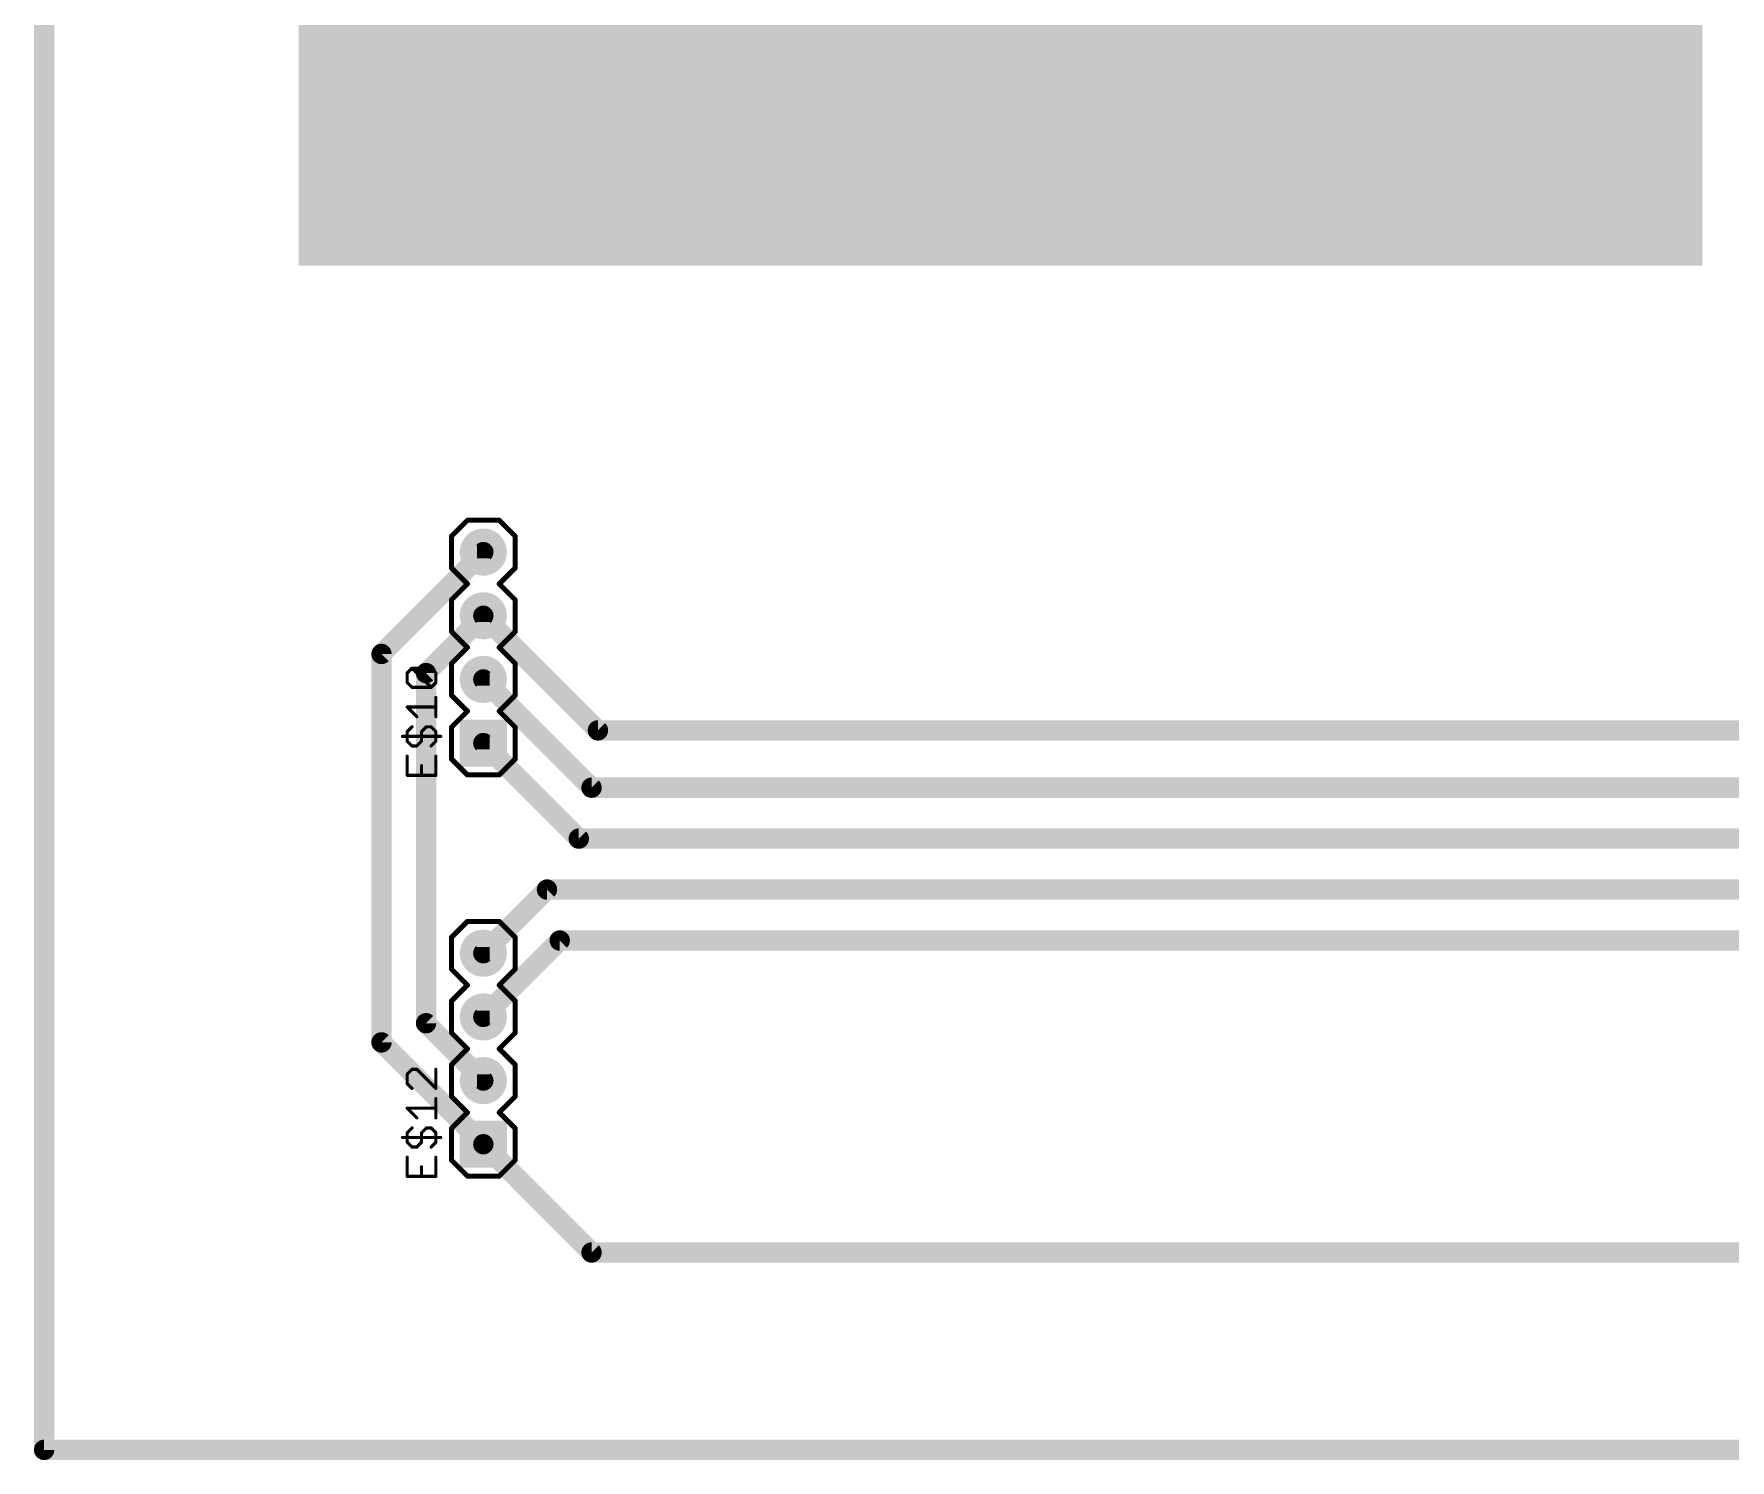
# Model space of a CAD drawing. Extents: x -209 to 66, y -44 to 97.
# Drawn here: x -209.2 to -141.5, y -44.1 to 12.8 of the extents above; entities that cross this region are included whole.
import ezdxf

# ---------------------------------------------------------------- set-up
doc = ezdxf.new("R2010")
doc.units = 0
for name, color, linetype in [('1', 22, 'CONTINUOUS'), ('17', 82, 'CONTINUOUS'), ('20', 7, 'CONTINUOUS'), ('21', 253, 'CONTINUOUS'), ('23', 7, 'CONTINUOUS'), ('25', 253, 'CONTINUOUS'), ('51', 253, 'CONTINUOUS')]:
    doc.layers.add(name, color=color, linetype=linetype)

# ---------------------------------------------------------------- blocks, each defined once
blk = doc.blocks.new('RECT')
blk.add_solid([(-0.5, -0.5), (0.5, -0.5), (-0.5, 0.5), (0.5, 0.5)])
blk = doc.blocks.new('SQUAREP')
blk.add_solid([(-0.5, -0.5), (0.5, -0.5), (-0.5, 0.5), (0.5, 0.5)])
blk = doc.blocks.new('ROUNDP')
at = {"const_width": 0.5}
blk.add_lwpolyline([(0, -0.25, 1), (0, 0.25, 1), (0, -0.25)], format="xyb", dxfattribs=at)

msp = doc.modelspace()

# ---------------------------------------------------------------- linework, layer by layer
at = {"layer": '1'}
for points, const_width in [([(-191.262, -7.874), (-191.008, -7.874)], 1.27), ([(-191.262, -7.874), (-195.326, -11.938)], 0.8128), ([(-191.262, -10.414), (-193.548, -12.7)], 0.8128), ([(-191.262, -10.414), (-191.008, -10.414)], 1.27), ([(-186.69, -14.986), (-191.262, -10.414)], 0.8128), ([(-195.326, -11.938), (-195.326, -27.432)], 0.8128), ([(-193.548, -12.7), (-193.548, -26.67)], 0.8128), ([(-191.262, -12.954), (-191.008, -12.954)], 1.27), ([(-186.944, -17.272), (-191.262, -12.954)], 0.8128), ([(-191.262, -15.494), (-191.008, -15.494)], 1.27), ([(-136.906, -14.986), (-186.69, -14.986)], 0.8128), ([(-187.452, -19.304), (-191.262, -15.494)], 0.8128), ([(-101.092, -17.272), (-186.944, -17.272)], 0.8128), ([(-100.584, -19.304), (-187.452, -19.304)], 0.8128), ([(-188.722, -21.336), (-191.262, -23.876)], 0.8128), ([(-100.076, -21.336), (-188.722, -21.336)], 0.8128), ([(-188.214, -23.368), (-191.262, -26.416)], 0.8128), ([(-99.568, -23.368), (-188.214, -23.368)], 0.8128), ([(-191.262, -23.876), (-191.008, -23.876)], 1.27), ([(-193.548, -26.67), (-191.262, -28.956)], 0.8128), ([(-191.262, -26.416), (-191.008, -26.416)], 1.27), ([(-195.326, -27.432), (-191.262, -31.496)], 0.8128), ([(-191.262, -28.956), (-191.008, -28.956)], 1.27), ([(-191.262, -31.496), (-191.008, -31.496)], 1.27), ([(-186.944, -35.814), (-191.262, -31.496)], 0.8128), ([(-5.842, -35.814), (-186.944, -35.814)], 0.8128)]:
    msp.add_lwpolyline(points, dxfattribs=dict(at, const_width=const_width))
for points, const_width in [([(-191.262, -7.5565, 1), (-191.262, -8.1915)], 0.635), ([(-191.008, -8.1915, 1), (-191.008, -7.5565)], 0.635), ([(-191.1183, -8.0177, 1), (-191.4057, -7.7303)], 0.4064), ([(-191.262, -10.0965, 1), (-191.262, -10.7315)], 0.635), ([(-191.1183, -10.2703, 1), (-191.4057, -10.5577)], 0.4064), ([(-191.1183, -10.5577, 1), (-191.4057, -10.2703)], 0.4064), ([(-191.008, -10.7315, 1), (-191.008, -10.0965)], 0.635), ([(-195.1228, -11.938, 1), (-195.5292, -11.938)], 0.4064), ([(-195.4697, -11.7943, 1), (-195.1823, -12.0817)], 0.4064), ([(-193.3448, -12.7, 1), (-193.7512, -12.7)], 0.4064), ([(-193.6917, -12.5563, 1), (-193.4043, -12.8437)], 0.4064), ([(-191.262, -12.6365, 1), (-191.262, -13.2715)], 0.635), ([(-191.1183, -12.8103, 1), (-191.4057, -13.0977)], 0.4064), ([(-191.008, -13.2715, 1), (-191.008, -12.6365)], 0.635), ([(-191.262, -15.1765, 1), (-191.262, -15.8115)], 0.635), ([(-191.008, -15.8115, 1), (-191.008, -15.1765)], 0.635), ([(-186.69, -14.7828, 1), (-186.69, -15.1892)], 0.4064), ([(-186.8337, -15.1297, 1), (-186.5463, -14.8423)], 0.4064), ([(-191.1183, -15.3503, 1), (-191.4057, -15.6377)], 0.4064), ([(-186.944, -17.0688, 1), (-186.944, -17.4752)], 0.4064), ([(-187.0877, -17.4157, 1), (-186.8003, -17.1283)], 0.4064), ([(-187.452, -19.1008, 1), (-187.452, -19.5072)], 0.4064), ([(-187.5957, -19.4477, 1), (-187.3083, -19.1603)], 0.4064), ([(-188.722, -21.1328, 1), (-188.722, -21.5392)], 0.4064), ([(-188.5783, -21.4797, 1), (-188.8657, -21.1923)], 0.4064), ([(-188.214, -23.1648, 1), (-188.214, -23.5712)], 0.4064), ([(-188.0703, -23.5117, 1), (-188.3577, -23.2243)], 0.4064), ([(-191.262, -23.5585, 1), (-191.262, -24.1935)], 0.635), ([(-191.4057, -23.7323, 1), (-191.1183, -24.0197)], 0.4064), ([(-191.008, -24.1935, 1), (-191.008, -23.5585)], 0.635), ([(-193.4043, -26.5263, 1), (-193.6917, -26.8137)], 0.4064), ([(-191.262, -26.0985, 1), (-191.262, -26.7335)], 0.635), ([(-191.4057, -26.2723, 1), (-191.1183, -26.5597)], 0.4064), ([(-191.008, -26.7335, 1), (-191.008, -26.0985)], 0.635), ([(-195.1823, -27.2883, 1), (-195.4697, -27.5757)], 0.4064), ([(-193.7512, -26.67, 1), (-193.3448, -26.67)], 0.4064), ([(-195.5292, -27.432, 1), (-195.1228, -27.432)], 0.4064), ([(-191.262, -28.6385, 1), (-191.262, -29.2735)], 0.635), ([(-191.008, -29.2735, 1), (-191.008, -28.6385)], 0.635), ([(-191.4057, -29.0997, 1), (-191.1183, -28.8123)], 0.4064), ([(-191.262, -31.1785, 1), (-191.262, -31.8135)], 0.635), ([(-191.1183, -31.3523, 1), (-191.4057, -31.6397)], 0.4064), ([(-191.008, -31.8135, 1), (-191.008, -31.1785)], 0.635), ([(-191.4057, -31.6397, 1), (-191.1183, -31.3523)], 0.4064), ([(-186.944, -35.6108, 1), (-186.944, -36.0172)], 0.4064), ([(-187.0877, -35.9577, 1), (-186.8003, -35.6703)], 0.4064)]:
    msp.add_lwpolyline(points, format="xyb", dxfattribs=dict(at, const_width=const_width))
at = {"layer": '20', "const_width": 0.8128}
for points in [[(-208.788, -43.688), (-208.788, 96.266)], [(66.04, -43.688), (-208.788, -43.688)]]:
    msp.add_lwpolyline(points, dxfattribs=at)
at = {"layer": '20', "const_width": 0.4064}
for points in [[(-208.788, -43.4848, 1), (-208.788, -43.8912)], [(-208.9912, -43.688, 1), (-208.5848, -43.688)]]:
    msp.add_lwpolyline(points, format="xyb", dxfattribs=at)
at = {"layer": '21', "const_width": 0.2032}
for points in [[(-192.532, -7.239), (-191.897, -6.604)], [(-191.897, -6.604), (-190.627, -6.604)], [(-190.627, -6.604), (-189.992, -7.239)], [(-192.532, -8.509), (-192.532, -7.239)], [(-189.992, -7.239), (-189.992, -8.509)], [(-192.532, -8.509), (-191.897, -9.144)], [(-190.627, -9.144), (-189.992, -8.509)], [(-192.532, -9.779), (-191.897, -9.144)], [(-190.627, -9.144), (-189.992, -9.779)], [(-192.532, -11.049), (-192.532, -9.779)], [(-189.992, -9.779), (-189.992, -11.049)], [(-191.897, -11.684), (-192.532, -11.049)], [(-189.992, -11.049), (-190.627, -11.684)], [(-192.532, -12.319), (-191.897, -11.684)], [(-190.627, -11.684), (-189.992, -12.319)], [(-192.532, -13.589), (-192.532, -12.319)], [(-189.992, -12.319), (-189.992, -13.589)], [(-191.897, -14.224), (-192.532, -13.589)], [(-189.992, -13.589), (-190.627, -14.224)], [(-192.532, -14.859), (-191.897, -14.224)], [(-190.627, -14.224), (-189.992, -14.859)], [(-192.532, -16.129), (-192.532, -14.859)], [(-189.992, -14.859), (-189.992, -16.129)], [(-192.532, -16.129), (-191.897, -16.764)], [(-190.627, -16.764), (-189.992, -16.129)], [(-191.897, -16.764), (-190.627, -16.764)], [(-192.532, -23.241), (-191.897, -22.606)], [(-191.897, -22.606), (-190.627, -22.606)], [(-190.627, -22.606), (-189.992, -23.241)], [(-192.532, -24.511), (-192.532, -23.241)], [(-189.992, -23.241), (-189.992, -24.511)], [(-192.532, -24.511), (-191.897, -25.146)], [(-190.627, -25.146), (-189.992, -24.511)], [(-192.532, -25.781), (-191.897, -25.146)], [(-192.532, -27.051), (-192.532, -25.781)], [(-190.627, -25.146), (-189.992, -25.781)], [(-189.992, -25.781), (-189.992, -27.051)], [(-191.897, -27.686), (-192.532, -27.051)], [(-189.992, -27.051), (-190.627, -27.686)], [(-192.532, -28.321), (-191.897, -27.686)], [(-190.627, -27.686), (-189.992, -28.321)], [(-192.532, -29.591), (-192.532, -28.321)], [(-189.992, -28.321), (-189.992, -29.591)], [(-191.897, -30.226), (-192.532, -29.591)], [(-189.992, -29.591), (-190.627, -30.226)], [(-192.532, -30.861), (-191.897, -30.226)], [(-190.627, -30.226), (-189.992, -30.861)], [(-192.532, -32.131), (-192.532, -30.861)], [(-189.992, -30.861), (-189.992, -32.131)], [(-192.532, -32.131), (-191.897, -32.766)], [(-190.627, -32.766), (-189.992, -32.131)], [(-191.897, -32.766), (-190.627, -32.766)]]:
    msp.add_lwpolyline(points, dxfattribs=at)
at = {"layer": '21', "const_width": 0.1016}
for points in [[(-191.897, -6.5532, 1), (-191.897, -6.6548)], [(-191.8611, -6.6399, 1), (-191.9329, -6.5681)], [(-190.5911, -6.5681, 1), (-190.6629, -6.6399)], [(-190.627, -6.6548, 1), (-190.627, -6.5532)], [(-192.4812, -7.239, 1), (-192.5828, -7.239)], [(-192.5679, -7.2031, 1), (-192.4961, -7.2749)], [(-189.9412, -7.239, 1), (-190.0428, -7.239)], [(-190.0279, -7.2749, 1), (-189.9561, -7.2031)], [(-192.4961, -8.4731, 1), (-192.5679, -8.5449)], [(-192.5828, -8.509, 1), (-192.4812, -8.509)], [(-190.0428, -8.509, 1), (-189.9412, -8.509)], [(-189.9561, -8.5449, 1), (-190.0279, -8.4731)], [(-191.8611, -9.1799, 1), (-191.9329, -9.1081)], [(-191.9329, -9.1799, 1), (-191.8611, -9.1081)], [(-190.5911, -9.1081, 1), (-190.6629, -9.1799)], [(-190.6629, -9.1081, 1), (-190.5911, -9.1799)], [(-192.4812, -9.779, 1), (-192.5828, -9.779)], [(-192.5679, -9.7431, 1), (-192.4961, -9.8149)], [(-189.9412, -9.779, 1), (-190.0428, -9.779)], [(-190.0279, -9.8149, 1), (-189.9561, -9.7431)], [(-192.4961, -11.0131, 1), (-192.5679, -11.0849)], [(-192.5828, -11.049, 1), (-192.4812, -11.049)], [(-190.0428, -11.049, 1), (-189.9412, -11.049)], [(-189.9561, -11.0849, 1), (-190.0279, -11.0131)], [(-191.8611, -11.7199, 1), (-191.9329, -11.6481)], [(-191.9329, -11.7199, 1), (-191.8611, -11.6481)], [(-190.5911, -11.6481, 1), (-190.6629, -11.7199)], [(-190.6629, -11.6481, 1), (-190.5911, -11.7199)], [(-192.4812, -12.319, 1), (-192.5828, -12.319)], [(-192.5679, -12.2831, 1), (-192.4961, -12.3549)], [(-189.9412, -12.319, 1), (-190.0428, -12.319)], [(-190.0279, -12.3549, 1), (-189.9561, -12.2831)], [(-192.4961, -13.5531, 1), (-192.5679, -13.6249)], [(-189.9561, -13.6249, 1), (-190.0279, -13.5531)], [(-192.5828, -13.589, 1), (-192.4812, -13.589)], [(-191.8611, -14.2599, 1), (-191.9329, -14.1881)], [(-191.9329, -14.2599, 1), (-191.8611, -14.1881)], [(-190.5911, -14.1881, 1), (-190.6629, -14.2599)], [(-190.6629, -14.1881, 1), (-190.5911, -14.2599)], [(-190.0428, -13.589, 1), (-189.9412, -13.589)], [(-192.4812, -14.859, 1), (-192.5828, -14.859)], [(-192.5679, -14.8231, 1), (-192.4961, -14.8949)], [(-189.9412, -14.859, 1), (-190.0428, -14.859)], [(-190.0279, -14.8949, 1), (-189.9561, -14.8231)], [(-192.4961, -16.0931, 1), (-192.5679, -16.1649)], [(-192.5828, -16.129, 1), (-192.4812, -16.129)], [(-190.0428, -16.129, 1), (-189.9412, -16.129)], [(-189.9561, -16.1649, 1), (-190.0279, -16.0931)], [(-191.897, -16.7132, 1), (-191.897, -16.8148)], [(-191.9329, -16.7999, 1), (-191.8611, -16.7281)], [(-190.6629, -16.7281, 1), (-190.5911, -16.7999)], [(-190.627, -16.8148, 1), (-190.627, -16.7132)], [(-191.897, -22.5552, 1), (-191.897, -22.6568)], [(-191.8611, -22.6419, 1), (-191.9329, -22.5701)], [(-190.5911, -22.5701, 1), (-190.6629, -22.6419)], [(-190.627, -22.6568, 1), (-190.627, -22.5552)], [(-192.4812, -23.241, 1), (-192.5828, -23.241)], [(-192.5679, -23.2051, 1), (-192.4961, -23.2769)], [(-189.9412, -23.241, 1), (-190.0428, -23.241)], [(-190.0279, -23.2769, 1), (-189.9561, -23.2051)], [(-192.4961, -24.4751, 1), (-192.5679, -24.5469)], [(-192.5828, -24.511, 1), (-192.4812, -24.511)], [(-190.0428, -24.511, 1), (-189.9412, -24.511)], [(-189.9561, -24.5469, 1), (-190.0279, -24.4751)], [(-192.4812, -25.781, 1), (-192.5828, -25.781)], [(-192.5679, -25.7451, 1), (-192.4961, -25.8169)], [(-191.8611, -25.1819, 1), (-191.9329, -25.1101)], [(-191.9329, -25.1819, 1), (-191.8611, -25.1101)], [(-190.5911, -25.1101, 1), (-190.6629, -25.1819)], [(-190.6629, -25.1101, 1), (-190.5911, -25.1819)], [(-189.9412, -25.781, 1), (-190.0428, -25.781)], [(-190.0279, -25.8169, 1), (-189.9561, -25.7451)], [(-192.4961, -27.0151, 1), (-192.5679, -27.0869)], [(-192.5828, -27.051, 1), (-192.4812, -27.051)], [(-190.0428, -27.051, 1), (-189.9412, -27.051)], [(-189.9561, -27.0869, 1), (-190.0279, -27.0151)], [(-191.8611, -27.7219, 1), (-191.9329, -27.6501)], [(-191.9329, -27.7219, 1), (-191.8611, -27.6501)], [(-190.5911, -27.6501, 1), (-190.6629, -27.7219)], [(-190.6629, -27.6501, 1), (-190.5911, -27.7219)], [(-192.4812, -28.321, 1), (-192.5828, -28.321)], [(-192.5679, -28.2851, 1), (-192.4961, -28.3569)], [(-189.9412, -28.321, 1), (-190.0428, -28.321)], [(-190.0279, -28.3569, 1), (-189.9561, -28.2851)], [(-192.4961, -29.5551, 1), (-192.5679, -29.6269)], [(-192.5828, -29.591, 1), (-192.4812, -29.591)], [(-190.0428, -29.591, 1), (-189.9412, -29.591)], [(-189.9561, -29.6269, 1), (-190.0279, -29.5551)], [(-191.8611, -30.2619, 1), (-191.9329, -30.1901)], [(-191.9329, -30.2619, 1), (-191.8611, -30.1901)], [(-190.5911, -30.1901, 1), (-190.6629, -30.2619)], [(-190.6629, -30.1901, 1), (-190.5911, -30.2619)], [(-192.4812, -30.861, 1), (-192.5828, -30.861)], [(-192.5679, -30.8251, 1), (-192.4961, -30.8969)], [(-189.9412, -30.861, 1), (-190.0428, -30.861)], [(-190.0279, -30.8969, 1), (-189.9561, -30.8251)], [(-192.4961, -32.0951, 1), (-192.5679, -32.1669)], [(-192.5828, -32.131, 1), (-192.4812, -32.131)], [(-190.0428, -32.131, 1), (-189.9412, -32.131)], [(-189.9561, -32.1669, 1), (-190.0279, -32.0951)], [(-191.897, -32.7152, 1), (-191.897, -32.8168)], [(-191.9329, -32.8019, 1), (-191.8611, -32.7301)], [(-190.6629, -32.7301, 1), (-190.5911, -32.8019)], [(-190.627, -32.8168, 1), (-190.627, -32.7152)]]:
    msp.add_lwpolyline(points, format="xyb", dxfattribs=at)
at = {"layer": '23'}
for p in [(-191.262, -15.494), (-191.262, -31.496)]:
    msp.add_point(p, dxfattribs=at)
at = {"layer": '25', "const_width": 0.127}
for points in [[(-194.2983, -12.6965), (-194.1076, -12.5059)], [(-194.2983, -13.0778), (-194.2983, -12.6965)], [(-194.1076, -12.5059), (-193.345, -12.5059)], [(-193.345, -13.2685), (-194.1076, -12.5059)], [(-193.345, -12.5059), (-193.1543, -12.6965)], [(-193.1543, -12.6965), (-193.1543, -13.0778)], [(-194.1076, -13.2685), (-194.2983, -13.0778)], [(-193.345, -13.2685), (-194.1076, -13.2685)], [(-193.1543, -13.0778), (-193.345, -13.2685)], [(-193.917, -14.4379), (-194.2983, -14.0566)], [(-194.2983, -14.0566), (-193.1543, -14.0566)], [(-193.1543, -14.4379), (-193.1543, -13.6753)], [(-194.2983, -15.0353), (-194.1076, -14.8447)], [(-193.5356, -14.8447), (-193.7263, -15.0353)], [(-193.345, -14.8447), (-193.5356, -14.8447)], [(-193.1543, -15.0353), (-193.345, -14.8447)], [(-194.4889, -15.226), (-192.9636, -15.226)], [(-194.2983, -15.4166), (-194.2983, -15.0353)], [(-194.1076, -15.6073), (-194.2983, -15.4166)], [(-193.917, -15.6073), (-194.1076, -15.6073)], [(-193.7263, -15.4166), (-193.917, -15.6073)], [(-193.7263, -15.0353), (-193.7263, -15.4166)], [(-193.345, -15.6073), (-193.1543, -15.4166)], [(-193.1543, -15.4166), (-193.1543, -15.0353)], [(-194.2983, -16.0141), (-194.2983, -16.7767)], [(-193.1543, -16.7767), (-193.1543, -16.0141)], [(-194.2983, -16.7767), (-193.1543, -16.7767)], [(-193.7263, -16.7767), (-193.7263, -16.3954)], [(-194.1076, -28.5079), (-194.2983, -28.6985)], [(-194.2983, -28.6985), (-194.2983, -29.0798)], [(-194.2983, -29.0798), (-194.1076, -29.2705)], [(-193.917, -28.5079), (-194.1076, -28.5079)], [(-193.1543, -29.2705), (-193.917, -28.5079)], [(-193.1543, -28.5079), (-193.1543, -29.2705)], [(-193.1543, -30.4399), (-193.1543, -29.6773)], [(-193.917, -30.4399), (-194.2983, -30.0586)], [(-194.2983, -30.0586), (-193.1543, -30.0586)], [(-194.2983, -31.0373), (-194.1076, -30.8467)], [(-194.2983, -31.4186), (-194.2983, -31.0373)], [(-193.5356, -30.8467), (-193.7263, -31.0373)], [(-193.7263, -31.0373), (-193.7263, -31.4186)], [(-193.345, -30.8467), (-193.5356, -30.8467)], [(-193.1543, -31.0373), (-193.345, -30.8467)], [(-193.1543, -31.4186), (-193.1543, -31.0373)], [(-194.4889, -31.228), (-192.9636, -31.228)], [(-194.1076, -31.6093), (-194.2983, -31.4186)], [(-193.917, -31.6093), (-194.1076, -31.6093)], [(-193.7263, -31.4186), (-193.917, -31.6093)], [(-193.345, -31.6093), (-193.1543, -31.4186)], [(-194.2983, -32.016), (-194.2983, -32.7787)], [(-193.7263, -32.7787), (-193.7263, -32.3974)], [(-193.1543, -32.7787), (-193.1543, -32.016)], [(-194.2983, -32.7787), (-193.1543, -32.7787)]]:
    msp.add_lwpolyline(points, dxfattribs=at)
at = {"layer": '25', "const_width": 0.0635}
for points in [[(-194.2665, -12.6965, 1), (-194.33, -12.6965)], [(-194.3207, -12.6741, 1), (-194.2758, -12.719)], [(-194.1076, -12.4741, 1), (-194.1076, -12.5376)], [(-194.0852, -12.4834, 1), (-194.1301, -12.5283)], [(-194.0852, -12.5283, 1), (-194.1301, -12.4834)], [(-193.3225, -12.4834, 1), (-193.3674, -12.5283)], [(-193.345, -12.5376, 1), (-193.345, -12.4741)], [(-193.1226, -12.6965, 1), (-193.186, -12.6965)], [(-193.1768, -12.719, 1), (-193.1318, -12.6741)], [(-194.2758, -13.0554, 1), (-194.3207, -13.1003)], [(-194.33, -13.0778, 1), (-194.2665, -13.0778)], [(-194.1076, -13.2368, 1), (-194.1076, -13.3003)], [(-194.1301, -13.291, 1), (-194.0852, -13.2461)], [(-193.3674, -13.2461, 1), (-193.3225, -13.291)], [(-193.3674, -13.291, 1), (-193.3225, -13.2461)], [(-193.345, -13.3003, 1), (-193.345, -13.2368)], [(-193.186, -13.0778, 1), (-193.1226, -13.0778)], [(-193.1318, -13.1003, 1), (-193.1768, -13.0554)], [(-194.2983, -14.0248, 1), (-194.2983, -14.0883)], [(-194.2758, -14.0341, 1), (-194.3207, -14.079)], [(-193.1226, -13.6753, 1), (-193.186, -13.6753)], [(-193.1543, -14.0883, 1), (-193.1543, -14.0248)], [(-194.0852, -14.8671, 1), (-194.1301, -14.8222)], [(-193.9394, -14.4604, 1), (-193.8945, -14.4155)], [(-193.5356, -14.8129, 1), (-193.5356, -14.8764)], [(-193.5132, -14.8671, 1), (-193.5581, -14.8222)], [(-193.3225, -14.8222, 1), (-193.3674, -14.8671)], [(-193.345, -14.8764, 1), (-193.345, -14.8129)], [(-193.186, -14.4379, 1), (-193.1226, -14.4379)], [(-194.4889, -15.1942, 1), (-194.4889, -15.2577)], [(-194.2665, -15.0353, 1), (-194.33, -15.0353)], [(-194.3207, -15.0129, 1), (-194.2758, -15.0578)], [(-194.2758, -15.3942, 1), (-194.3207, -15.4391)], [(-194.33, -15.4166, 1), (-194.2665, -15.4166)], [(-194.1076, -15.5756, 1), (-194.1076, -15.6391)], [(-194.1301, -15.6298, 1), (-194.0852, -15.5849)], [(-193.9394, -15.5849, 1), (-193.8945, -15.6298)], [(-193.917, -15.6391, 1), (-193.917, -15.5756)], [(-193.6945, -15.0353, 1), (-193.758, -15.0353)], [(-193.7487, -15.0129, 1), (-193.7038, -15.0578)], [(-193.758, -15.4166, 1), (-193.6945, -15.4166)], [(-193.7038, -15.4391, 1), (-193.7487, -15.3942)], [(-193.3674, -15.5849, 1), (-193.3225, -15.6298)], [(-193.1226, -15.0353, 1), (-193.186, -15.0353)], [(-193.186, -15.4166, 1), (-193.1226, -15.4166)], [(-193.1768, -15.0578, 1), (-193.1318, -15.0129)], [(-193.1318, -15.4391, 1), (-193.1768, -15.3942)], [(-192.9636, -15.2577, 1), (-192.9636, -15.1942)], [(-194.2665, -16.0141, 1), (-194.33, -16.0141)], [(-193.1226, -16.0141, 1), (-193.186, -16.0141)], [(-194.2983, -16.745, 1), (-194.2983, -16.8085)], [(-194.33, -16.7767, 1), (-194.2665, -16.7767)], [(-193.6945, -16.3954, 1), (-193.758, -16.3954)], [(-193.758, -16.7767, 1), (-193.6945, -16.7767)], [(-193.186, -16.7767, 1), (-193.1226, -16.7767)], [(-193.1543, -16.8085, 1), (-193.1543, -16.745)], [(-194.2665, -28.6985, 1), (-194.33, -28.6985)], [(-194.3207, -28.6761, 1), (-194.2758, -28.721)], [(-194.2758, -29.0574, 1), (-194.3207, -29.1023)], [(-194.33, -29.0798, 1), (-194.2665, -29.0798)], [(-194.1076, -28.4761, 1), (-194.1076, -28.5396)], [(-194.0852, -28.5303, 1), (-194.1301, -28.4854)], [(-193.8945, -28.4854, 1), (-193.9394, -28.5303)], [(-193.917, -28.5396, 1), (-193.917, -28.4761)], [(-193.1226, -28.5079, 1), (-193.186, -28.5079)], [(-194.1301, -29.293, 1), (-194.0852, -29.2481)], [(-193.186, -29.2705, 1), (-193.1226, -29.2705)], [(-193.1226, -29.6773, 1), (-193.186, -29.6773)], [(-193.1768, -29.293, 1), (-193.1318, -29.2481)], [(-194.2983, -30.0268, 1), (-194.2983, -30.0903)], [(-194.2758, -30.0361, 1), (-194.3207, -30.081)], [(-193.9394, -30.4624, 1), (-193.8945, -30.4175)], [(-193.186, -30.4399, 1), (-193.1226, -30.4399)], [(-193.1543, -30.0903, 1), (-193.1543, -30.0268)], [(-194.2665, -31.0373, 1), (-194.33, -31.0373)], [(-194.3207, -31.0149, 1), (-194.2758, -31.0598)], [(-194.0852, -30.8691, 1), (-194.1301, -30.8242)], [(-193.6945, -31.0373, 1), (-193.758, -31.0373)], [(-193.7487, -31.0149, 1), (-193.7038, -31.0598)], [(-193.5356, -30.8149, 1), (-193.5356, -30.8784)], [(-193.5132, -30.8691, 1), (-193.5581, -30.8242)], [(-193.3225, -30.8242, 1), (-193.3674, -30.8691)], [(-193.345, -30.8784, 1), (-193.345, -30.8149)], [(-193.1226, -31.0373, 1), (-193.186, -31.0373)], [(-193.1768, -31.0598, 1), (-193.1318, -31.0149)], [(-194.4889, -31.1962, 1), (-194.4889, -31.2597)], [(-194.2758, -31.3962, 1), (-194.3207, -31.4411)], [(-194.33, -31.4186, 1), (-194.2665, -31.4186)], [(-194.1076, -31.5776, 1), (-194.1076, -31.6411)], [(-194.1301, -31.6318, 1), (-194.0852, -31.5869)], [(-193.9394, -31.5869, 1), (-193.8945, -31.6318)], [(-193.917, -31.6411, 1), (-193.917, -31.5776)], [(-193.758, -31.4186, 1), (-193.6945, -31.4186)], [(-193.7038, -31.4411, 1), (-193.7487, -31.3962)], [(-193.3674, -31.5869, 1), (-193.3225, -31.6318)], [(-193.186, -31.4186, 1), (-193.1226, -31.4186)], [(-193.1318, -31.4411, 1), (-193.1768, -31.3962)], [(-192.9636, -31.2597, 1), (-192.9636, -31.1962)], [(-194.2665, -32.016, 1), (-194.33, -32.016)], [(-193.6945, -32.3974, 1), (-193.758, -32.3974)], [(-193.1226, -32.016, 1), (-193.186, -32.016)], [(-194.2983, -32.7469, 1), (-194.2983, -32.8105)], [(-194.33, -32.7787, 1), (-194.2665, -32.7787)], [(-193.758, -32.7787, 1), (-193.6945, -32.7787)], [(-193.186, -32.7787, 1), (-193.1226, -32.7787)], [(-193.1543, -32.8105, 1), (-193.1543, -32.7469)]]:
    msp.add_lwpolyline(points, format="xyb", dxfattribs=at)

# ---------------------------------------------------------------- block references
at = {"layer": '17', "xscale": 1.8796, "yscale": 1.8796, "rotation": 180}
for name, p in [('ROUNDP', (-191.262, -7.874)), ('ROUNDP', (-191.262, -7.874)), ('ROUNDP', (-191.262, -10.414)), ('ROUNDP', (-191.262, -10.414)), ('ROUNDP', (-191.262, -12.954)), ('ROUNDP', (-191.262, -12.954)), ('SQUAREP', (-191.262, -15.494)), ('SQUAREP', (-191.262, -15.494)), ('ROUNDP', (-191.262, -23.876)), ('ROUNDP', (-191.262, -23.876)), ('ROUNDP', (-191.262, -26.416)), ('ROUNDP', (-191.262, -26.416)), ('ROUNDP', (-191.262, -28.956)), ('ROUNDP', (-191.262, -28.956)), ('SQUAREP', (-191.262, -31.496)), ('SQUAREP', (-191.262, -31.496))]:
    msp.add_blockref(name, p, dxfattribs=at)
at = {"layer": '20', "xscale": 56.007, "yscale": 84.9884}
msp.add_blockref('RECT', (-170.6245, 46.0502), dxfattribs=at)
at = {"layer": '51', "xscale": 0.508, "yscale": 0.508, "rotation": 90}
for p in [(-191.262, -7.874), (-191.262, -10.414), (-191.262, -12.954), (-191.262, -15.494), (-191.262, -23.876), (-191.262, -26.416), (-191.262, -28.956), (-191.262, -31.496)]:
    msp.add_blockref('RECT', p, dxfattribs=at)

doc.saveas('drawing.dxf')
